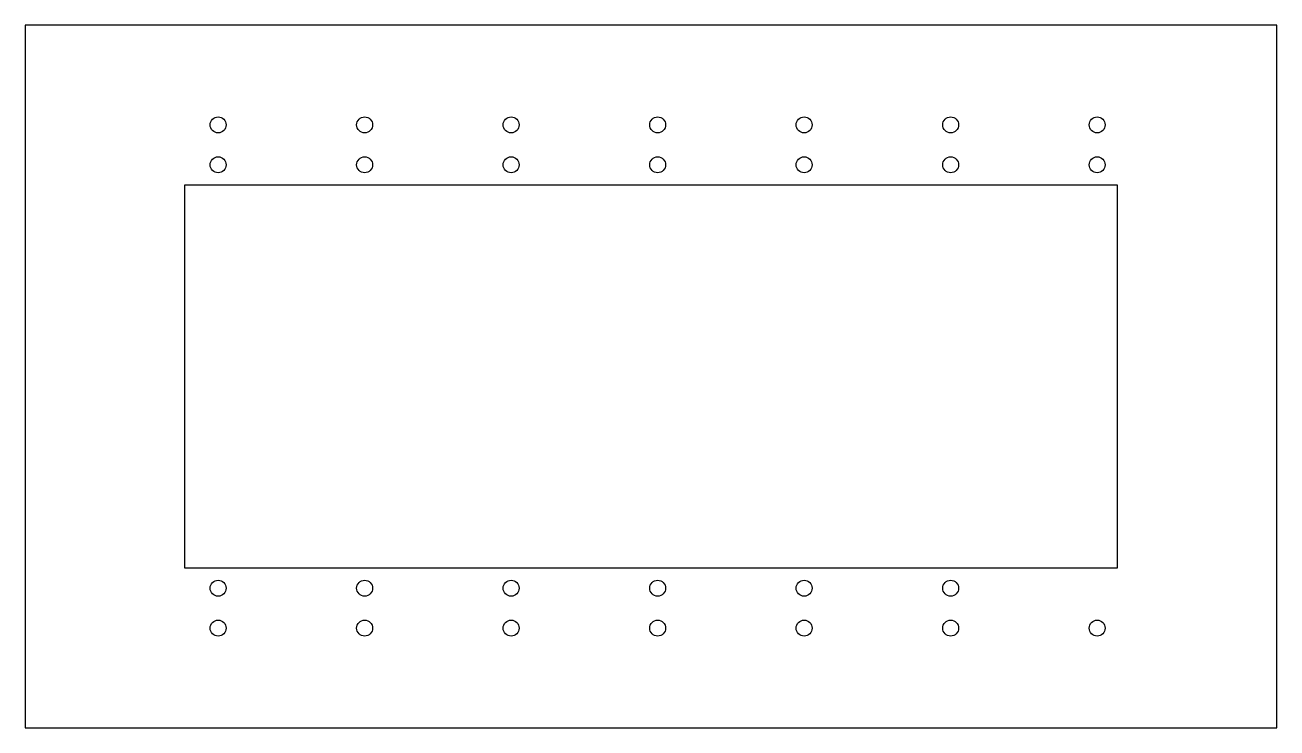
# Model space of a CAD drawing. Header units: millimetres. Extents: x -118 to 117, y -66 to 66.
import ezdxf

# ---------------------------------------------------------------- set-up
doc = ezdxf.new("R2010")
doc.units = ezdxf.units.MM
doc.layers.get('0').update_dxf_attribs({"linetype": 'CONTINUOUS'})

msp = doc.modelspace()

# ---------------------------------------------------------------- linework, layer by layer
for points in [[(117.5, 66), (-117.5, 66), (-117.5, -66), (117.5, -66)], [(-87.5, 36), (87.5, 36), (87.5, -36), (-87.5, -36)]]:
    msp.add_lwpolyline(points, close=True)
for centre in [(-81.25, 47.25), (-53.75, 47.25), (-26.25, 47.25), (1.25, 47.25), (28.75, 47.25), (56.25, 47.25), (83.75, 47.25), (-81.25, 39.75), (-53.75, 39.75), (-26.25, 39.75), (1.25, 39.75), (28.75, 39.75), (56.25, 39.75), (83.75, 39.75), (-81.25, -39.75), (-53.75, -39.75), (-26.25, -39.75), (1.25, -39.75), (28.75, -39.75), (56.25, -39.75), (-81.25, -47.25), (-53.75, -47.25), (-26.25, -47.25), (1.25, -47.25), (28.75, -47.25), (56.25, -47.25), (83.75, -47.25)]:
    msp.add_circle(centre, 1.5)

doc.saveas('drawing.dxf')
